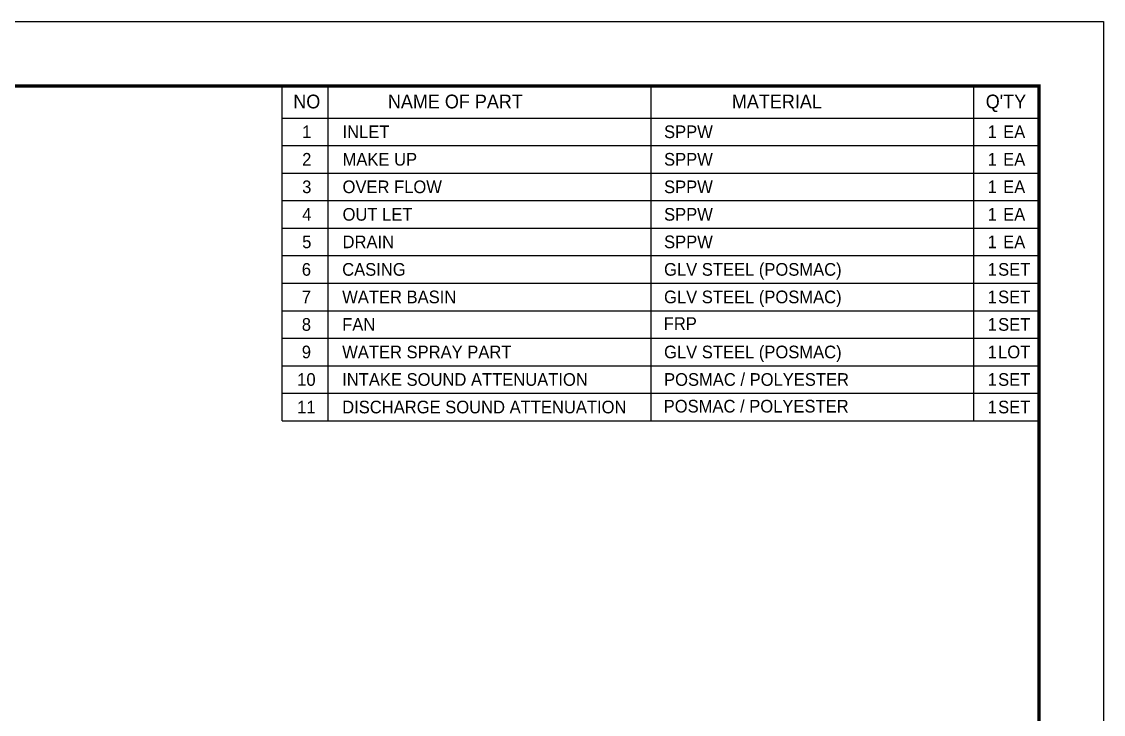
# Model space of a CAD drawing. Header units: millimetres. Extents: x 2557 to 34820, y 2099 to 24914.
# Drawn here: x 21917 to 34820, y 16653 to 24914 of the extents above; entities that cross this region are included whole.
import ezdxf
from ezdxf.enums import TextEntityAlignment as Align

# ---------------------------------------------------------------- set-up
doc = ezdxf.new("R2010")
doc.units = ezdxf.units.MM
for name, color, linetype in [('냉각탑_box', 1, 'Continuous'), ('냉각탑_form', 1, 'Continuous'), ('냉각탑_text', 3, 'Continuous')]:
    doc.layers.add(name, color=color, linetype=linetype)
doc.styles.add('돋움', font='Dotum.ttf')

# ---------------------------------------------------------------- blocks, each defined once
blk = doc.blocks.new('냉각탑form')
at = {"layer": 'Defpoints'}
blk.add_lwpolyline([(0, 297.07), (420.1, 297.07), (420.1, 0), (0, 0)], close=True, dxfattribs=at)
at = {"layer": '냉각탑_form', "const_width": 0.5}
blk.add_lwpolyline([(10, 287.07), (10, 10), (410.1, 10), (410.1, 287.07)], close=True, dxfattribs=at)

msp = doc.modelspace()

# ---------------------------------------------------------------- linework, layer by layer
at = {"layer": '냉각탑_box'}
for p, q in [((25567.5, 24158.3), (25567.5, 20154.1)), ((29421.5, 24158.3), (29421.5, 20154.1)), ((33269.6, 24158.3), (33269.6, 20154.1)), ((25025.8, 23764.4), (34051.5, 23764.4)), ((25025.8, 23436.2), (34051.5, 23436.2)), ((25025.8, 23108), (34051.5, 23108)), ((25025.8, 22779.8), (34051.5, 22779.8)), ((25025.8, 22451.6), (34051.5, 22451.6)), ((25025.8, 22123.4), (34051.5, 22123.4)), ((25025.8, 21795.1), (34051.5, 21795.1)), ((25025.8, 21466.9), (34051.5, 21466.9)), ((25025.8, 21138.7), (34051.5, 21138.7)), ((25025.8, 20810.5), (34051.5, 20810.5)), ((25025.8, 20482.3), (34051.5, 20482.3)), ((25025.8, 20154.1), (34051.5, 20154.1))]:
    msp.add_line(p, q, dxfattribs=at)
msp.add_lwpolyline([(25025.8, 20154.1), (25025.8, 24158.3), (34051.5, 24158.3), (34051.5, 20154.1)], dxfattribs=at)

# ---------------------------------------------------------------- block references
at = {"layer": '냉각탑_form', "xscale": 76.7980057517581, "yscale": 76.7980057517581, "zscale": 76.7980057517581}
msp.add_blockref('냉각탑form', (2556.6, 2098.9), dxfattribs=at)

# ---------------------------------------------------------------- texts
at = {"layer": '냉각탑_text', "style": '돋움'}
for s, height, p in [('NO', 164.11, (25317.8, 23961.3)), ('NAME OF PART', 164.106, (27090.2, 23961.3)), ('MATERIAL', 164.11, (30925.2, 23961.3)), ("Q'TY", 164.11, (33657.6, 23961.3)), ('1', 151, (25317.8, 23600.3)), ('1', 151, (33493.5, 23600.3)), ('EA', 150.98, (33756.1, 23600.3)), ('2', 151, (25317.8, 23272.1)), ('1', 151, (33493.5, 23272.1)), ('EA', 150.98, (33756.1, 23272.1)), ('3', 151, (25317.8, 22943.9)), ('1', 151, (33493.5, 22943.9)), ('EA', 150.98, (33756.1, 22943.9)), ('4', 151, (25317.8, 22615.7)), ('1', 151, (33493.5, 22615.7)), ('EA', 150.98, (33756.1, 22615.7)), ('5', 151, (25317.8, 22287.5)), ('1', 151, (33493.5, 22287.5)), ('EA', 150.98, (33756.1, 22287.5)), ('6', 151, (25313.5, 21959.2)), ('1', 151, (33493.5, 21959.2)), ('SET', 150.98, (33756.1, 21959.2)), ('7', 151, (25313.5, 21631)), ('1', 151, (33493.5, 21631)), ('SET', 150.98, (33756.1, 21631)), ('8', 151, (25313.5, 21302.8)), ('1', 151, (33493.5, 21302.8)), ('SET', 150.98, (33756.1, 21302.8)), ('9', 151, (25313.5, 20974.6)), ('1', 151, (33493.5, 20974.6)), ('LOT', 150.98, (33756.1, 20974.6)), ('10', 150.98, (25313.5, 20646.4)), ('1', 151, (33493.5, 20646.4)), ('SET', 150.98, (33756.1, 20646.4)), ('11', 150.98, (25313.5, 20318.2)), ('1', 151, (33493.5, 20318.2)), ('SET', 150.98, (33756.1, 20318.2))]:
    msp.add_text(s, height=height, dxfattribs=at).set_placement(p, align=Align.MIDDLE_CENTER)
for s, height, p in [('INLET ', 150.98, (25744.5, 23600.3)), ('SPPW', 150.98, (29579.5, 23600.3)), ('MAKE UP', 150.98, (25744.5, 23272.1)), ('SPPW', 150.98, (29579.5, 23272.1)), ('OVER FLOW', 150.98, (25744.5, 22943.9)), ('SPPW', 150.98, (29579.5, 22943.9)), ('OUT LET ', 150.98, (25744.5, 22615.7)), ('SPPW', 150.98, (29579.5, 22615.7)), ('DRAIN', 150.98, (25744.5, 22287.5)), ('SPPW', 150.98, (29579.5, 22287.5)), ('CASING', 150.98, (25740.2, 21959.2)), ('GLV STEEL (POSMAC)', 150.977, (29579.5, 21959.2)), ('WATER BASIN', 150.977, (25740.2, 21631)), ('GLV STEEL (POSMAC)', 150.977, (29579.5, 21631)), ('FAN', 150.98, (25740.2, 21302.8)), ('FRP', 150.98, (29575.2, 21312.9)), ('WATER SPRAY PART', 150.977, (25740.2, 20974.6)), ('GLV STEEL (POSMAC)', 150.977, (29579.5, 20974.6)), ('INTAKE SOUND ATTENUATION', 150.977, (25740.2, 20646.4)), ('POSMAC / POLYESTER', 150.977, (29579.5, 20646.4)), ('DISCHARGE SOUND ATTENUATION', 150.977, (25740.2, 20318.2)), ('POSMAC / POLYESTER', 150.977, (29575.2, 20328.3))]:
    msp.add_text(s, height=height, dxfattribs=at).set_placement(p, align=Align.MIDDLE_LEFT)

doc.saveas('drawing.dxf')
